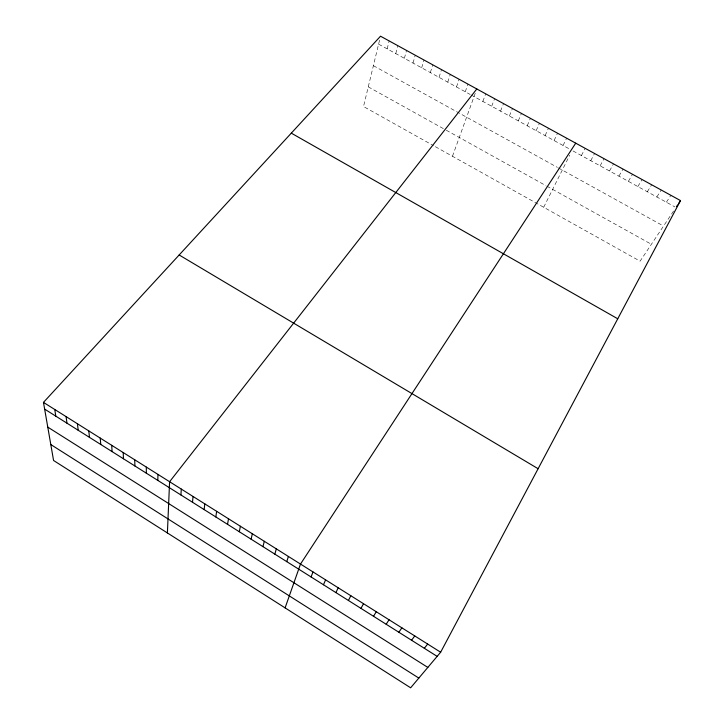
<?xml version="1.0" encoding="UTF-8"?>
<svg xmlns="http://www.w3.org/2000/svg" width="724" height="724" viewBox="0 0 724 724"><rect width="100%" height="100%" fill="white"/><g stroke="black" fill="none" stroke-linecap="round" stroke-linejoin="round"><path stroke-width="0.54" stroke-dasharray="3.62 2.71" d="M379.557 40.182L363.511 106.519L433.414 145.605M387.168 48.87L389.168 40.942M395.766 53.585L397.838 45.684M404.381 58.318L406.526 50.454M413.015 63.06L415.241 55.223M421.676 67.821L423.974 60.011M430.346 72.581L432.726 64.807M439.052 77.359L441.495 69.613M447.767 82.147L450.292 74.436M456.509 86.952L459.116 79.26M465.27 91.767L467.948 84.111M452.473 156.257L475.433 92.772M482.854 101.423L485.695 93.83M491.686 106.274L494.601 98.708M500.528 111.134L503.524 103.604M509.397 116.003L512.474 108.5M518.294 120.881L521.443 113.424M527.208 125.777L530.439 118.347M536.14 130.691L539.452 123.288M545.1 135.605L548.484 128.238M554.077 140.537L557.543 133.207M563.073 145.479L566.63 138.184M543.688 207.263L569.725 155.189M581.417 155.56L585.137 148.32M590.766 160.692L594.567 153.488M600.133 165.832L604.024 158.674M609.527 170.991L613.5 163.859M618.939 176.158L623.002 169.072M628.378 181.344L632.523 174.294M637.844 186.548L642.079 179.525M647.328 191.76L651.654 184.774M656.84 196.982L661.247 190.032M666.379 202.222L670.876 195.308M673.546 211.064L640.106 261.183L434.319 146.112M378.598 44.155L470.148 94.446M471.125 94.98L570.295 149.443M573.028 150.954L674.985 206.946M373.394 65.676L557.389 167.371M558.367 167.905L663.555 226.042M368.263 86.862L445.332 129.714M446.265 130.23L545.95 185.661M546.91 186.186L651.383 244.278"/><path stroke-width="1.09" d="M157.823 480.419L157.941 474.401M167.398 532.945L169.597 481.731L476.808 88.962M180.91 494.963L181.299 489.089M192.512 502.266L193.037 496.474M204.15 509.606L204.811 503.886M215.833 516.963L216.63 511.316M227.553 524.339L228.494 518.773M239.309 531.751L240.386 526.258M251.11 539.181L252.332 533.769M262.948 546.638L264.305 541.308M274.83 554.122L276.333 548.864M286.749 561.634L288.396 556.457M285.102 607.879L300.496 564.068L575.734 143.171M311.076 576.956L313.012 571.942M323.483 584.766L325.574 579.843M335.936 592.612L338.171 587.77M348.425 600.486L350.823 595.725M440.644 652.224L680.524 200.593L380.525 36.2L43.476 402.39L53.567 460.482L410.635 687.8L440.644 652.224L43.476 402.39M360.968 608.386L363.52 603.707M373.548 616.305L376.254 611.726M386.182 624.26L389.041 619.771M676.515 206.612L677.664 204.892M678.804 203.173L680.524 200.593M398.852 632.251L401.874 627.835M411.576 640.26L414.743 635.934M424.336 648.297L427.667 644.07M291.301 133.144L617.753 318.786M179.154 254.975L538.113 468.718M44.644 409.123L437.151 656.369M47.766 427.115L427.83 667.419M50.798 444.545L418.825 678.08M54.753 409.485L55.793 416.146M66.065 416.599L66.979 423.196M77.414 423.739L78.201 430.264M88.799 430.907L89.468 437.359M100.229 438.092L100.763 444.473M111.695 445.305L112.102 451.613M123.198 452.545L123.469 458.781M134.736 459.803L134.881 465.966M146.32 467.089L146.329 473.179"/></g></svg>
